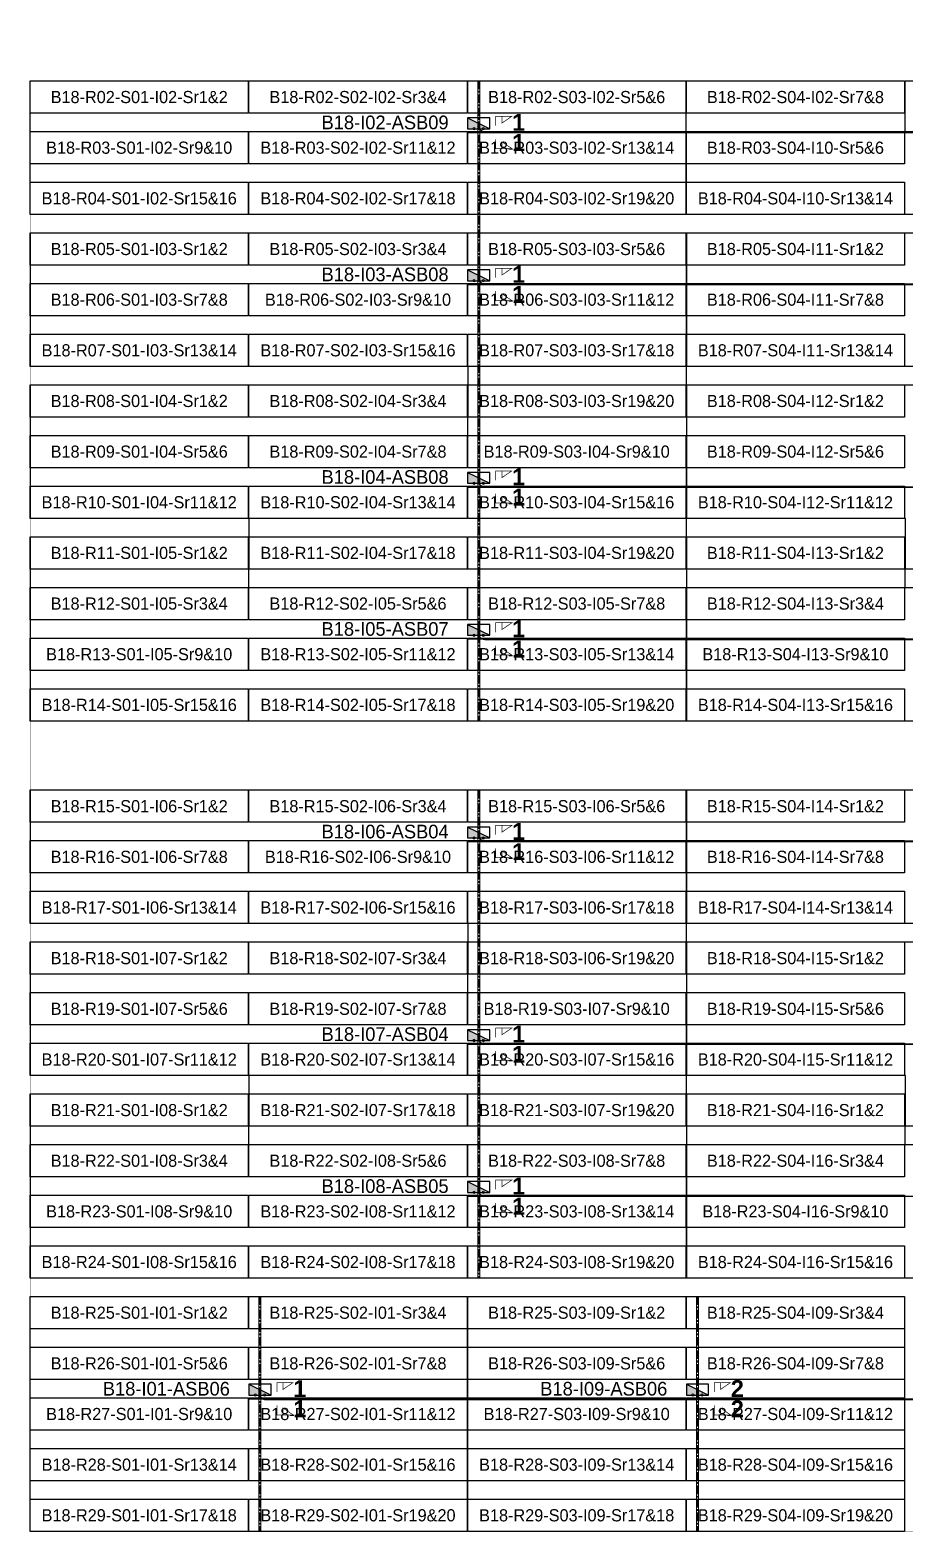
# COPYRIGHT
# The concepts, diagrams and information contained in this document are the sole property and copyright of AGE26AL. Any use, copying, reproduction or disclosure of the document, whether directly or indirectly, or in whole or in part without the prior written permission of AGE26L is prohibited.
# Model space of a CAD drawing. Header units: metres. Extents: x 530603 to 531186, y 2673567 to 2673789.
# Drawn here: x 530602.8 to 530732.3, y 2673566.7 to 2673789.1 of the extents above; entities that cross this region are included whole.
import ezdxf
from ezdxf.enums import TextEntityAlignment as Align

# ---------------------------------------------------------------- set-up
doc = ezdxf.new("R2010")
doc.units = ezdxf.units.M
doc.linetypes.add('CENTER', pattern=[2, 1.25, -0.25, 0.25, -0.25])
doc.layers.add('Boundary-12.5 MW Block', color=6, linetype='Continuous', lineweight=9)
doc.layers.add('PILE', color=1, linetype='Continuous', lineweight=15)
for name, color, linetype in [('DC Trench BL-17', 40, 'Continuous'), ('E-Inverter Grouping', 2, 'Continuous'), ('Inverter Block-18', 7, 'Continuous'), ('LT Cable(AG) INV to LT Panel BL-18', 2, 'Continuous'), ('Messenger Wire-Block-18 (Master Path)', 30, 'Continuous'), ('Messenger Wire-Block-18 (MW Path)', 191, 'Continuous'), ('MMS Table Block-18', 8, 'Continuous'), ('Plan Line - DC BL-18', 40, 'Continuous'), ('Section Marking BL-18', 2, 'Continuous')]:
    doc.layers.add(name, color=color, linetype=linetype)
doc.styles.add('BoldTextStyle', font='arialbd.ttf')
doc.styles.get("Standard").update_dxf_attribs({"font": 'Adani Regular.ttf'})

# ---------------------------------------------------------------- blocks, each defined once
blk = doc.blocks.new('MMS Table (32.292 x 4.788)')
at = {"color": 0}
blk.add_lwpolyline([(0, -0.002), (0, 4.786), (32.292, 4.786), (32.292, -0.002)], close=True, dxfattribs=at)
at = {"color": 7}
blk.add_attdef('ID1', text='', height=1.8, dxfattribs=at).set_placement((16.146, 2.392), align=Align.MIDDLE_CENTER)
blk = doc.blocks.new('Inverter Block')
h = blk.add_hatch(color=0)
h.dxf.hatch_style = 1
h.paths.add_polyline_path([(-1.46, 2.27), (-1.46, 0.85), (1.46, 0.85)])
at = {"color": 0}
blk.add_lwpolyline([(1.46, 2.27), (-1.46, 2.27), (-1.46, 0.85), (1.46, 0.85)], close=True, dxfattribs=at)
blk.add_lwpolyline([(-1.46, 2.27), (1.46, 0.85)], dxfattribs=at)
at = {"layer": 'PILE'}
for centre in [(-0.61, 0.85), (0.61, 0.85)]:
    blk.add_circle(centre, 0.156, dxfattribs=at)
at = {"color": 7}
blk.add_attdef('ID', (-1.46, 3.01), '', height=1.8, dxfattribs=at)

msp = doc.modelspace()

# ---------------------------------------------------------------- linework, layer by layer
at = {"layer": 'Boundary-12.5 MW Block', "const_width": 0.05}
msp.add_lwpolyline([(530602.78, 2673781.58), (530797.14, 2673781.58), (530797.14, 2673789.08), (531185.74, 2673789.08), (531185.74, 2673574.29), (530797.04, 2673574.29), (530797.04, 2673566.79), (530602.78, 2673566.79)], close=True, dxfattribs=at)
at = {"layer": 'DC Trench BL-17', "color": 40, "const_width": 0.15}
for points in [[(530669.35, 2673781.58), (530669.06, 2673781.58), (530669.06, 2673686.79), (530669.35, 2673686.79)], [(530669.35, 2673676.58), (530669.06, 2673676.58), (530669.06, 2673604.29), (530669.35, 2673604.29)], [(530636.96, 2673601.58), (530636.66, 2673601.58), (530636.66, 2673566.79), (530636.96, 2673566.79)], [(530701.75, 2673601.58), (530701.45, 2673601.58), (530701.45, 2673566.79), (530701.75, 2673566.79)]]:
    msp.add_lwpolyline(points, close=True, dxfattribs=at)
at = {"layer": 'E-Inverter Grouping', "color": 3}
for points in [[(530602.78, 2673761.79), (530602.78, 2673781.58), (530732.25, 2673781.58), (530732.25, 2673776.79), (530699.86, 2673776.79), (530699.86, 2673761.79)], [(530699.96, 2673761.79), (530699.96, 2673774.08), (530732.35, 2673774.08), (530732.35, 2673781.58), (530797.04, 2673781.58), (530797.04, 2673774.08), (530829.43, 2673774.08), (530829.43, 2673761.79)], [(530699.91, 2673731.79), (530667.62, 2673731.79), (530667.62, 2673739.29), (530602.83, 2673739.29), (530602.83, 2673759.08), (530699.91, 2673759.08)], [(530797.09, 2673731.79), (530764.79, 2673731.79), (530764.79, 2673739.29), (530700.01, 2673739.29), (530700.01, 2673759.08), (530797.09, 2673759.08)], [(530667.52, 2673729.08), (530699.91, 2673729.08), (530699.91, 2673709.29), (530635.23, 2673709.29), (530635.23, 2673716.79), (530602.83, 2673716.79), (530602.83, 2673736.58), (530667.52, 2673736.58)], [(530764.69, 2673729.08), (530797.09, 2673729.08), (530797.09, 2673709.29), (530732.4, 2673709.29), (530732.4, 2673716.79), (530700.01, 2673716.79), (530700.01, 2673736.58), (530764.69, 2673736.58)], [(530602.83, 2673714.08), (530635.13, 2673714.08), (530635.13, 2673706.58), (530699.91, 2673706.58), (530699.91, 2673686.79), (530602.83, 2673686.79)], [(530700.01, 2673714.08), (530732.3, 2673714.08), (530732.3, 2673706.58), (530797.09, 2673706.58), (530797.09, 2673686.79), (530700.01, 2673686.79)], [(530699.91, 2673649.29), (530667.62, 2673649.29), (530667.62, 2673656.79), (530602.83, 2673656.79), (530602.83, 2673676.58), (530699.91, 2673676.58)], [(530797.09, 2673649.29), (530764.79, 2673649.29), (530764.79, 2673656.79), (530700.01, 2673656.79), (530700.01, 2673676.58), (530797.09, 2673676.58)], [(530667.52, 2673646.58), (530699.91, 2673646.58), (530699.91, 2673626.79), (530635.23, 2673626.79), (530635.23, 2673634.29), (530602.83, 2673634.29), (530602.83, 2673654.08), (530667.52, 2673654.08)], [(530764.69, 2673646.58), (530797.09, 2673646.58), (530797.09, 2673626.79), (530732.4, 2673626.79), (530732.4, 2673634.29), (530700.01, 2673634.29), (530700.01, 2673654.08), (530764.69, 2673654.08)], [(530602.83, 2673631.58), (530635.13, 2673631.58), (530635.13, 2673624.08), (530699.91, 2673624.08), (530699.91, 2673604.29), (530602.83, 2673604.29)], [(530700.01, 2673631.58), (530732.3, 2673631.58), (530732.3, 2673624.08), (530797.09, 2673624.08), (530797.09, 2673604.29), (530700.01, 2673604.29)], [(530667.47, 2673566.79), (530602.78, 2673566.79), (530602.78, 2673601.58), (530667.47, 2673601.58)], [(530732.25, 2673566.79), (530667.57, 2673566.79), (530667.57, 2673601.58), (530732.25, 2673601.58)]]:
    msp.add_lwpolyline(points, close=True, dxfattribs=at)
at = {"layer": 'LT Cable(AG) INV to LT Panel BL-18'}
for points in [[(530884.97, 2673709.3), (530884.5, 2673709.3, -0.171201), (530883.93, 2673709.5), (530882.69, 2673710.5, 0.171201), (530882.13, 2673710.7), (530876.15, 2673710.7, -0.414214), (530875.25, 2673711.6), (530875.25, 2673722.54, -0.012655), (530875.25, 2673722.58), (530875.31, 2673723.72, 0.012655), (530875.31, 2673723.77), (530875.31, 2673773.12, 0.414214), (530874.41, 2673774.02), (530670.11, 2673774.02, -0.414214), (530669.21, 2673774.92), (530669.21, 2673775.19)], [(530886.96, 2673709.23), (530884.5, 2673709.23, -0.171201), (530883.93, 2673709.43), (530882.69, 2673710.42, 0.171201), (530882.13, 2673710.62), (530876.08, 2673710.62, -0.414214), (530875.18, 2673711.52), (530875.18, 2673722.54, -0.012655), (530875.18, 2673722.59), (530875.24, 2673723.72, 0.012655), (530875.24, 2673723.77), (530875.24, 2673750.55, 0.414214), (530874.34, 2673751.45), (530670.11, 2673751.45, -0.414214), (530669.21, 2673752.35), (530669.21, 2673752.69)], [(530886.96, 2673709.18), (530884.5, 2673709.18, -0.171201), (530883.93, 2673709.38), (530882.69, 2673710.37, 0.171201), (530882.13, 2673710.57), (530876.03, 2673710.57, -0.414214), (530875.13, 2673711.47), (530875.13, 2673722.54, -0.012655), (530875.13, 2673722.59), (530875.19, 2673723.73, 0.012655), (530875.19, 2673723.77), (530875.19, 2673728, 0.414214), (530874.29, 2673728.9), (530861.05, 2673728.9, 0.414214), (530860.15, 2673728), (530860.15, 2673722.3, -0.414214), (530859.25, 2673721.4), (530670.11, 2673721.4, -0.414214), (530669.21, 2673722.3), (530669.21, 2673722.69)], [(530889.12, 2673709.1), (530884.5, 2673709.1, -0.171201), (530883.93, 2673709.3), (530882.69, 2673710.3, 0.171201), (530882.13, 2673710.5), (530875.95, 2673710.5, -0.414214), (530875.05, 2673711.4), (530875.05, 2673722.54, -0.012655), (530875.05, 2673722.59), (530875.11, 2673723.73, 0.012655), (530875.11, 2673723.77), (530875.11, 2673727.92, 0.414214), (530874.21, 2673728.82), (530861.12, 2673728.82, 0.414214), (530860.22, 2673727.92), (530860.22, 2673699.72, -0.414214), (530859.32, 2673698.82), (530670.11, 2673698.82, -0.414214), (530669.21, 2673699.72), (530669.21, 2673700.19)], [(530885.99, 2673707.61), (530884.99, 2673707.61, -0.098115), (530884.65, 2673707.68), (530882.8, 2673708.44, 0.098115), (530882.45, 2673708.51), (530876.23, 2673708.51, 0.414214), (530875.33, 2673707.61), (530875.33, 2673678.4, 0.013098), (530875.33, 2673678.35), (530875.39, 2673677.25, -0.013098), (530875.39, 2673677.21), (530875.39, 2673587.17, -0.414214), (530874.49, 2673586.27), (530637.71, 2673586.27, -0.414214), (530636.81, 2673587.17), (530636.81, 2673587.69)], [(530890, 2673707.86), (530884.99, 2673707.86, -0.098115), (530884.65, 2673707.93), (530882.8, 2673708.69, 0.098115), (530882.45, 2673708.76), (530875.98, 2673708.76, 0.414214), (530875.08, 2673707.86), (530875.08, 2673678.39, 0.013098), (530875.08, 2673678.34), (530875.14, 2673677.25, -0.013098), (530875.14, 2673677.2), (530875.14, 2673669.92, -0.414214), (530874.24, 2673669.02), (530670.11, 2673669.02, -0.414214), (530669.21, 2673669.92), (530669.21, 2673670.19)], [(530890, 2673707.78), (530884.99, 2673707.78, -0.098115), (530884.65, 2673707.85), (530882.8, 2673708.62, 0.098115), (530882.45, 2673708.68), (530876.05, 2673708.68, 0.414214), (530875.15, 2673707.78), (530875.15, 2673678.39, 0.013098), (530875.15, 2673678.35), (530875.21, 2673677.25, -0.013098), (530875.21, 2673677.2), (530875.21, 2673639.85, -0.414214), (530874.31, 2673638.95), (530670.11, 2673638.95, -0.414214), (530669.21, 2673639.85), (530669.21, 2673640.19)], [(530888.06, 2673707.71), (530884.99, 2673707.71, -0.098115), (530884.65, 2673707.78), (530882.8, 2673708.54, 0.098115), (530882.45, 2673708.61), (530876.13, 2673708.61, 0.414214), (530875.23, 2673707.71), (530875.23, 2673678.39, 0.013098), (530875.23, 2673678.35), (530875.29, 2673677.25, -0.013098), (530875.29, 2673677.2), (530875.29, 2673617.27, -0.414214), (530874.39, 2673616.37), (530670.11, 2673616.37, -0.414214), (530669.21, 2673617.27), (530669.21, 2673617.69)], [(530885.99, 2673707.63), (530884.99, 2673707.63, -0.098115), (530884.65, 2673707.7), (530882.8, 2673708.47, 0.098115), (530882.45, 2673708.53), (530876.2, 2673708.53, 0.414214), (530875.3, 2673707.63), (530875.3, 2673678.4, 0.013098), (530875.3, 2673678.35), (530875.36, 2673677.25, -0.013098), (530875.36, 2673677.21), (530875.36, 2673587.2, -0.414214), (530874.46, 2673586.3), (530702.5, 2673586.3, -0.414214), (530701.6, 2673587.2), (530701.6, 2673587.69)]]:
    msp.add_lwpolyline(points, format="xyb", dxfattribs=at)
at = {"layer": 'Messenger Wire-Block-18 (Master Path)'}
for points in [[(530667.57, 2673773.94), (530875.23, 2673773.94)], [(530667.57, 2673751.44), (530875.23, 2673751.44)], [(530667.57, 2673721.44), (530860.11, 2673721.44)], [(530667.57, 2673698.94), (530860.11, 2673698.94)], [(530667.57, 2673668.94), (530875.23, 2673668.94)], [(530667.57, 2673638.94), (530875.23, 2673638.94)], [(530667.57, 2673616.44), (530875.23, 2673616.44)], [(530635.18, 2673586.44), (530875.23, 2673586.44)]]:
    msp.add_lwpolyline(points, dxfattribs=at)
at = {"layer": 'Messenger Wire-Block-18 (MW Path)', "const_width": 0.1}
for points in [[(530667.57, 2673773.94), (530875.23, 2673773.94)], [(530667.57, 2673751.44), (530875.23, 2673751.44)], [(530667.57, 2673721.44), (530860.11, 2673721.44)], [(530667.57, 2673698.94), (530860.11, 2673698.94)], [(530667.57, 2673668.94), (530875.23, 2673668.94)], [(530667.57, 2673638.94), (530875.23, 2673638.94)], [(530667.57, 2673616.44), (530875.23, 2673616.44)], [(530635.18, 2673586.44), (530875.23, 2673586.44)]]:
    msp.add_lwpolyline(points, dxfattribs=at)
at = {"layer": 'Plan Line - DC BL-18', "color": 6, "linetype": 'CENTER'}
for points in [[(530669.21, 2673781.58), (530669.21, 2673686.79)], [(530669.21, 2673676.58), (530669.21, 2673604.29)], [(530636.81, 2673601.58), (530636.81, 2673566.79)], [(530701.6, 2673601.58), (530701.6, 2673566.79)]]:
    msp.add_lwpolyline(points, dxfattribs=at)
at = {"layer": 'Section Marking BL-18', "color": 94, "lineweight": 35, "true_color": 0x00a500, "const_width": 0.1}
for points in [[(530671.71, 2673774.94), (530671.71, 2673776.33), (530674.11, 2673776.33), (530672.63, 2673775.32), (530672.63, 2673776.33)], [(530671.71, 2673772.94), (530671.71, 2673771.55), (530674.11, 2673771.55), (530672.63, 2673772.56), (530672.63, 2673771.55)], [(530671.71, 2673752.44), (530671.71, 2673753.83), (530674.11, 2673753.83), (530672.63, 2673752.82), (530672.63, 2673753.83)], [(530671.71, 2673750.44), (530671.71, 2673749.05), (530674.11, 2673749.05), (530672.63, 2673750.06), (530672.63, 2673749.05)], [(530671.71, 2673722.44), (530671.71, 2673723.83), (530674.11, 2673723.83), (530672.63, 2673722.82), (530672.63, 2673723.83)], [(530671.71, 2673720.44), (530671.71, 2673719.05), (530674.11, 2673719.05), (530672.63, 2673720.06), (530672.63, 2673719.05)], [(530671.71, 2673699.94), (530671.71, 2673701.33), (530674.11, 2673701.33), (530672.63, 2673700.32), (530672.63, 2673701.33)], [(530671.71, 2673697.94), (530671.71, 2673696.55), (530674.11, 2673696.55), (530672.63, 2673697.56), (530672.63, 2673696.55)], [(530671.71, 2673669.94), (530671.71, 2673671.33), (530674.11, 2673671.33), (530672.63, 2673670.32), (530672.63, 2673671.33)], [(530671.71, 2673667.94), (530671.71, 2673666.55), (530674.11, 2673666.55), (530672.63, 2673667.56), (530672.63, 2673666.55)], [(530671.71, 2673639.94), (530671.71, 2673641.33), (530674.11, 2673641.33), (530672.63, 2673640.32), (530672.63, 2673641.33)], [(530671.71, 2673637.94), (530671.71, 2673636.55), (530674.11, 2673636.55), (530672.63, 2673637.56), (530672.63, 2673636.55)], [(530671.71, 2673617.44), (530671.71, 2673618.83), (530674.11, 2673618.83), (530672.63, 2673617.82), (530672.63, 2673618.83)], [(530671.71, 2673615.44), (530671.71, 2673614.05), (530674.11, 2673614.05), (530672.63, 2673615.06), (530672.63, 2673614.05)], [(530639.31, 2673587.44), (530639.31, 2673588.83), (530641.71, 2673588.83), (530640.23, 2673587.82), (530640.23, 2673588.83)], [(530704.1, 2673587.44), (530704.1, 2673588.83), (530706.5, 2673588.83), (530705.02, 2673587.82), (530705.02, 2673588.83)], [(530639.31, 2673585.44), (530639.31, 2673584.05), (530641.71, 2673584.05), (530640.23, 2673585.06), (530640.23, 2673584.05)], [(530704.1, 2673585.44), (530704.1, 2673584.05), (530706.5, 2673584.05), (530705.02, 2673585.06), (530705.02, 2673584.05)]]:
    msp.add_lwpolyline(points, dxfattribs=at)

# ---------------------------------------------------------------- block references
at = {"layer": 'Inverter Block-18'}
ref = msp.add_blockref('Inverter Block', (530669.21, 2673773.53), dxfattribs=dict(at, xscale=1.124999999976148, yscale=1.124999999976148, zscale=1.124999999976148))
ref.add_attrib('ID', 'B18-I02-ASB09', (530645.93, 2673774.41), dxfattribs={"layer": '0', "color": 7, "height": 2.025})
ref = msp.add_blockref('Inverter Block', (530669.21, 2673751.03), dxfattribs=dict(at, xscale=1.124999999976148, yscale=1.124999999976148, zscale=1.124999999976148))
ref.add_attrib('ID', 'B18-I03-ASB08', (530645.93, 2673751.91), dxfattribs={"layer": '0', "color": 7, "height": 2.025})
ref = msp.add_blockref('Inverter Block', (530669.21, 2673721.03), dxfattribs=dict(at, xscale=1.124999999976148, yscale=1.124999999976148, zscale=1.124999999976148))
ref.add_attrib('ID', 'B18-I04-ASB08', (530645.93, 2673721.91), dxfattribs={"layer": '0', "color": 7, "height": 2.025})
ref = msp.add_blockref('Inverter Block', (530669.21, 2673698.53), dxfattribs=dict(at, xscale=1.124999999976148, yscale=1.124999999976148, zscale=1.124999999976148))
ref.add_attrib('ID', 'B18-I05-ASB07', (530645.93, 2673699.41), dxfattribs={"layer": '0', "color": 7, "height": 2.025})
ref = msp.add_blockref('Inverter Block', (530669.21, 2673668.53), dxfattribs=dict(at, xscale=1.124999999976148, yscale=1.124999999976148, zscale=1.124999999976148))
ref.add_attrib('ID', 'B18-I06-ASB04', (530645.93, 2673669.41), dxfattribs={"layer": '0', "color": 7, "height": 2.025})
ref = msp.add_blockref('Inverter Block', (530669.21, 2673638.53), dxfattribs=dict(at, xscale=1.124999999976148, yscale=1.124999999976148, zscale=1.124999999976148))
ref.add_attrib('ID', 'B18-I07-ASB04', (530645.93, 2673639.41), dxfattribs={"layer": '0', "color": 7, "height": 2.025})
ref = msp.add_blockref('Inverter Block', (530669.21, 2673616.03), dxfattribs=dict(at, xscale=1.124999999976148, yscale=1.124999999976148, zscale=1.124999999976148))
ref.add_attrib('ID', 'B18-I08-ASB05', (530645.93, 2673616.91), dxfattribs={"layer": '0', "color": 7, "height": 2.025})
ref = msp.add_blockref('Inverter Block', (530636.81, 2673586.03), dxfattribs=dict(at, xscale=1.124999999976148, yscale=1.124999999976148, zscale=1.124999999976148))
ref.add_attrib('ID', 'B18-I01-ASB06', (530613.54, 2673586.91), dxfattribs={"layer": '0', "color": 7, "height": 2.025})
ref = msp.add_blockref('Inverter Block', (530701.6, 2673586.03), dxfattribs=dict(at, xscale=1.124999999976148, yscale=1.124999999976148, zscale=1.124999999976148))
ref.add_attrib('ID', 'B18-I09-ASB06', (530678.32, 2673586.91), dxfattribs={"layer": '0', "color": 7, "height": 2.025})
at = {"layer": 'MMS Table Block-18'}
for p, values in [((530602.78, 2673776.79), {'ID1': 'B18-R02-S01-I02-Sr1&2'}), ((530635.18, 2673776.79), {'ID1': 'B18-R02-S02-I02-Sr3&4'}), ((530667.57, 2673776.79), {'ID1': 'B18-R02-S03-I02-Sr5&6'}), ((530699.96, 2673776.79), {'ID1': 'B18-R02-S04-I02-Sr7&8'}), ((530602.78, 2673769.29), {'ID1': 'B18-R03-S01-I02-Sr9&10'}), ((530635.18, 2673769.29), {'ID1': 'B18-R03-S02-I02-Sr11&12'}), ((530667.57, 2673769.29), {'ID1': 'B18-R03-S03-I02-Sr13&14'}), ((530699.96, 2673769.29), {'ID1': 'B18-R03-S04-I10-Sr5&6'}), ((530602.78, 2673761.79), {'ID1': 'B18-R04-S01-I02-Sr15&16'}), ((530635.18, 2673761.79), {'ID1': 'B18-R04-S02-I02-Sr17&18'}), ((530667.57, 2673761.79), {'ID1': 'B18-R04-S03-I02-Sr19&20'}), ((530699.96, 2673761.79), {'ID1': 'B18-R04-S04-I10-Sr13&14'}), ((530602.78, 2673754.29), {'ID1': 'B18-R05-S01-I03-Sr1&2'}), ((530635.18, 2673754.29), {'ID1': 'B18-R05-S02-I03-Sr3&4'}), ((530667.57, 2673754.29), {'ID1': 'B18-R05-S03-I03-Sr5&6'}), ((530699.96, 2673754.29), {'ID1': 'B18-R05-S04-I11-Sr1&2'}), ((530602.78, 2673746.79), {'ID1': 'B18-R06-S01-I03-Sr7&8'}), ((530635.18, 2673746.79), {'ID1': 'B18-R06-S02-I03-Sr9&10'}), ((530667.57, 2673746.79), {'ID1': 'B18-R06-S03-I03-Sr11&12'}), ((530699.96, 2673746.79), {'ID1': 'B18-R06-S04-I11-Sr7&8'}), ((530602.78, 2673739.29), {'ID1': 'B18-R07-S01-I03-Sr13&14'}), ((530635.18, 2673739.29), {'ID1': 'B18-R07-S02-I03-Sr15&16'}), ((530667.57, 2673739.29), {'ID1': 'B18-R07-S03-I03-Sr17&18'}), ((530699.96, 2673739.29), {'ID1': 'B18-R07-S04-I11-Sr13&14'}), ((530602.78, 2673731.79), {'ID1': 'B18-R08-S01-I04-Sr1&2'}), ((530635.18, 2673731.79), {'ID1': 'B18-R08-S02-I04-Sr3&4'}), ((530667.57, 2673731.79), {'ID1': 'B18-R08-S03-I03-Sr19&20'}), ((530699.96, 2673731.79), {'ID1': 'B18-R08-S04-I12-Sr1&2'}), ((530602.78, 2673724.29), {'ID1': 'B18-R09-S01-I04-Sr5&6'}), ((530635.18, 2673724.29), {'ID1': 'B18-R09-S02-I04-Sr7&8'}), ((530667.57, 2673724.29), {'ID1': 'B18-R09-S03-I04-Sr9&10'}), ((530699.96, 2673724.29), {'ID1': 'B18-R09-S04-I12-Sr5&6'}), ((530602.78, 2673716.79), {'ID1': 'B18-R10-S01-I04-Sr11&12'}), ((530635.18, 2673716.79), {'ID1': 'B18-R10-S02-I04-Sr13&14'}), ((530667.57, 2673716.79), {'ID1': 'B18-R10-S03-I04-Sr15&16'}), ((530699.96, 2673716.79), {'ID1': 'B18-R10-S04-I12-Sr11&12'}), ((530602.78, 2673709.29), {'ID1': 'B18-R11-S01-I05-Sr1&2'}), ((530635.18, 2673709.29), {'ID1': 'B18-R11-S02-I04-Sr17&18'}), ((530667.57, 2673709.29), {'ID1': 'B18-R11-S03-I04-Sr19&20'}), ((530699.96, 2673709.29), {'ID1': 'B18-R11-S04-I13-Sr1&2'}), ((530602.78, 2673701.79), {'ID1': 'B18-R12-S01-I05-Sr3&4'}), ((530635.18, 2673701.79), {'ID1': 'B18-R12-S02-I05-Sr5&6'}), ((530667.57, 2673701.79), {'ID1': 'B18-R12-S03-I05-Sr7&8'}), ((530699.96, 2673701.79), {'ID1': 'B18-R12-S04-I13-Sr3&4'}), ((530602.78, 2673694.29), {'ID1': 'B18-R13-S01-I05-Sr9&10'}), ((530635.18, 2673694.29), {'ID1': 'B18-R13-S02-I05-Sr11&12'}), ((530667.57, 2673694.29), {'ID1': 'B18-R13-S03-I05-Sr13&14'}), ((530699.96, 2673694.29), {'ID1': 'B18-R13-S04-I13-Sr9&10'}), ((530602.78, 2673686.79), {'ID1': 'B18-R14-S01-I05-Sr15&16'}), ((530635.18, 2673686.79), {'ID1': 'B18-R14-S02-I05-Sr17&18'}), ((530667.57, 2673686.79), {'ID1': 'B18-R14-S03-I05-Sr19&20'}), ((530699.96, 2673686.79), {'ID1': 'B18-R14-S04-I13-Sr15&16'}), ((530602.78, 2673671.79), {'ID1': 'B18-R15-S01-I06-Sr1&2'}), ((530635.18, 2673671.79), {'ID1': 'B18-R15-S02-I06-Sr3&4'}), ((530667.57, 2673671.79), {'ID1': 'B18-R15-S03-I06-Sr5&6'}), ((530699.96, 2673671.79), {'ID1': 'B18-R15-S04-I14-Sr1&2'}), ((530602.78, 2673664.29), {'ID1': 'B18-R16-S01-I06-Sr7&8'}), ((530635.18, 2673664.29), {'ID1': 'B18-R16-S02-I06-Sr9&10'}), ((530667.57, 2673664.29), {'ID1': 'B18-R16-S03-I06-Sr11&12'}), ((530699.96, 2673664.29), {'ID1': 'B18-R16-S04-I14-Sr7&8'}), ((530602.78, 2673656.79), {'ID1': 'B18-R17-S01-I06-Sr13&14'}), ((530635.18, 2673656.79), {'ID1': 'B18-R17-S02-I06-Sr15&16'}), ((530667.57, 2673656.79), {'ID1': 'B18-R17-S03-I06-Sr17&18'}), ((530699.96, 2673656.79), {'ID1': 'B18-R17-S04-I14-Sr13&14'}), ((530602.78, 2673649.29), {'ID1': 'B18-R18-S01-I07-Sr1&2'}), ((530635.18, 2673649.29), {'ID1': 'B18-R18-S02-I07-Sr3&4'}), ((530667.57, 2673649.29), {'ID1': 'B18-R18-S03-I06-Sr19&20'}), ((530699.96, 2673649.29), {'ID1': 'B18-R18-S04-I15-Sr1&2'}), ((530602.78, 2673641.79), {'ID1': 'B18-R19-S01-I07-Sr5&6'}), ((530635.18, 2673641.79), {'ID1': 'B18-R19-S02-I07-Sr7&8'}), ((530667.57, 2673641.79), {'ID1': 'B18-R19-S03-I07-Sr9&10'}), ((530699.96, 2673641.79), {'ID1': 'B18-R19-S04-I15-Sr5&6'}), ((530602.78, 2673634.29), {'ID1': 'B18-R20-S01-I07-Sr11&12'}), ((530635.18, 2673634.29), {'ID1': 'B18-R20-S02-I07-Sr13&14'}), ((530667.57, 2673634.29), {'ID1': 'B18-R20-S03-I07-Sr15&16'}), ((530699.96, 2673634.29), {'ID1': 'B18-R20-S04-I15-Sr11&12'}), ((530602.78, 2673626.79), {'ID1': 'B18-R21-S01-I08-Sr1&2'}), ((530635.18, 2673626.79), {'ID1': 'B18-R21-S02-I07-Sr17&18'}), ((530667.57, 2673626.79), {'ID1': 'B18-R21-S03-I07-Sr19&20'}), ((530699.96, 2673626.79), {'ID1': 'B18-R21-S04-I16-Sr1&2'}), ((530602.78, 2673619.29), {'ID1': 'B18-R22-S01-I08-Sr3&4'}), ((530635.18, 2673619.29), {'ID1': 'B18-R22-S02-I08-Sr5&6'}), ((530667.57, 2673619.29), {'ID1': 'B18-R22-S03-I08-Sr7&8'}), ((530699.96, 2673619.29), {'ID1': 'B18-R22-S04-I16-Sr3&4'}), ((530602.78, 2673611.79), {'ID1': 'B18-R23-S01-I08-Sr9&10'}), ((530635.18, 2673611.79), {'ID1': 'B18-R23-S02-I08-Sr11&12'}), ((530667.57, 2673611.79), {'ID1': 'B18-R23-S03-I08-Sr13&14'}), ((530699.96, 2673611.79), {'ID1': 'B18-R23-S04-I16-Sr9&10'}), ((530602.78, 2673604.29), {'ID1': 'B18-R24-S01-I08-Sr15&16'}), ((530635.18, 2673604.29), {'ID1': 'B18-R24-S02-I08-Sr17&18'}), ((530667.57, 2673604.29), {'ID1': 'B18-R24-S03-I08-Sr19&20'}), ((530699.96, 2673604.29), {'ID1': 'B18-R24-S04-I16-Sr15&16'}), ((530602.78, 2673596.79), {'ID1': 'B18-R25-S01-I01-Sr1&2'}), ((530635.18, 2673596.79), {'ID1': 'B18-R25-S02-I01-Sr3&4'}), ((530667.57, 2673596.79), {'ID1': 'B18-R25-S03-I09-Sr1&2'}), ((530699.96, 2673596.79), {'ID1': 'B18-R25-S04-I09-Sr3&4'}), ((530602.78, 2673589.29), {'ID1': 'B18-R26-S01-I01-Sr5&6'}), ((530635.18, 2673589.29), {'ID1': 'B18-R26-S02-I01-Sr7&8'}), ((530667.57, 2673589.29), {'ID1': 'B18-R26-S03-I09-Sr5&6'}), ((530699.96, 2673589.29), {'ID1': 'B18-R26-S04-I09-Sr7&8'}), ((530602.78, 2673581.79), {'ID1': 'B18-R27-S01-I01-Sr9&10'}), ((530635.18, 2673581.79), {'ID1': 'B18-R27-S02-I01-Sr11&12'}), ((530667.57, 2673581.79), {'ID1': 'B18-R27-S03-I09-Sr9&10'}), ((530699.96, 2673581.79), {'ID1': 'B18-R27-S04-I09-Sr11&12'}), ((530602.78, 2673574.29), {'ID1': 'B18-R28-S01-I01-Sr13&14'}), ((530635.18, 2673574.29), {'ID1': 'B18-R28-S02-I01-Sr15&16'}), ((530667.57, 2673574.29), {'ID1': 'B18-R28-S03-I09-Sr13&14'}), ((530699.96, 2673574.29), {'ID1': 'B18-R28-S04-I09-Sr15&16'}), ((530602.78, 2673566.79), {'ID1': 'B18-R29-S01-I01-Sr17&18'}), ((530635.18, 2673566.79), {'ID1': 'B18-R29-S02-I01-Sr19&20'}), ((530667.57, 2673566.79), {'ID1': 'B18-R29-S03-I09-Sr17&18'}), ((530699.96, 2673566.79), {'ID1': 'B18-R29-S04-I09-Sr19&20'})]:
    msp.add_blockref('MMS Table (32.292 x 4.788)', p, dxfattribs=at).add_auto_attribs(values)

# ---------------------------------------------------------------- texts
at = {"layer": 'Section Marking BL-18', "color": 94, "true_color": 0x00a500, "style": 'BoldTextStyle'}
for s, p in [('1', (530675.11, 2673775.44)), ('1', (530675.11, 2673772.44)), ('1', (530675.11, 2673752.94)), ('1', (530675.11, 2673749.94)), ('1', (530675.11, 2673722.94)), ('1', (530675.11, 2673719.94)), ('1', (530675.11, 2673700.44)), ('1', (530675.11, 2673697.44)), ('1', (530675.11, 2673670.44)), ('1', (530675.11, 2673667.44)), ('1', (530675.11, 2673640.44)), ('1', (530675.11, 2673637.44)), ('1', (530675.11, 2673617.94)), ('1', (530675.11, 2673614.94)), ('1', (530642.71, 2673587.94)), ('2', (530707.5, 2673587.94)), ('1', (530642.71, 2673584.94)), ('2', (530707.5, 2673584.94))]:
    msp.add_text(s, height=2.5, dxfattribs=at).set_placement(p, align=Align.MIDDLE_CENTER)

doc.saveas('drawing.dxf')
